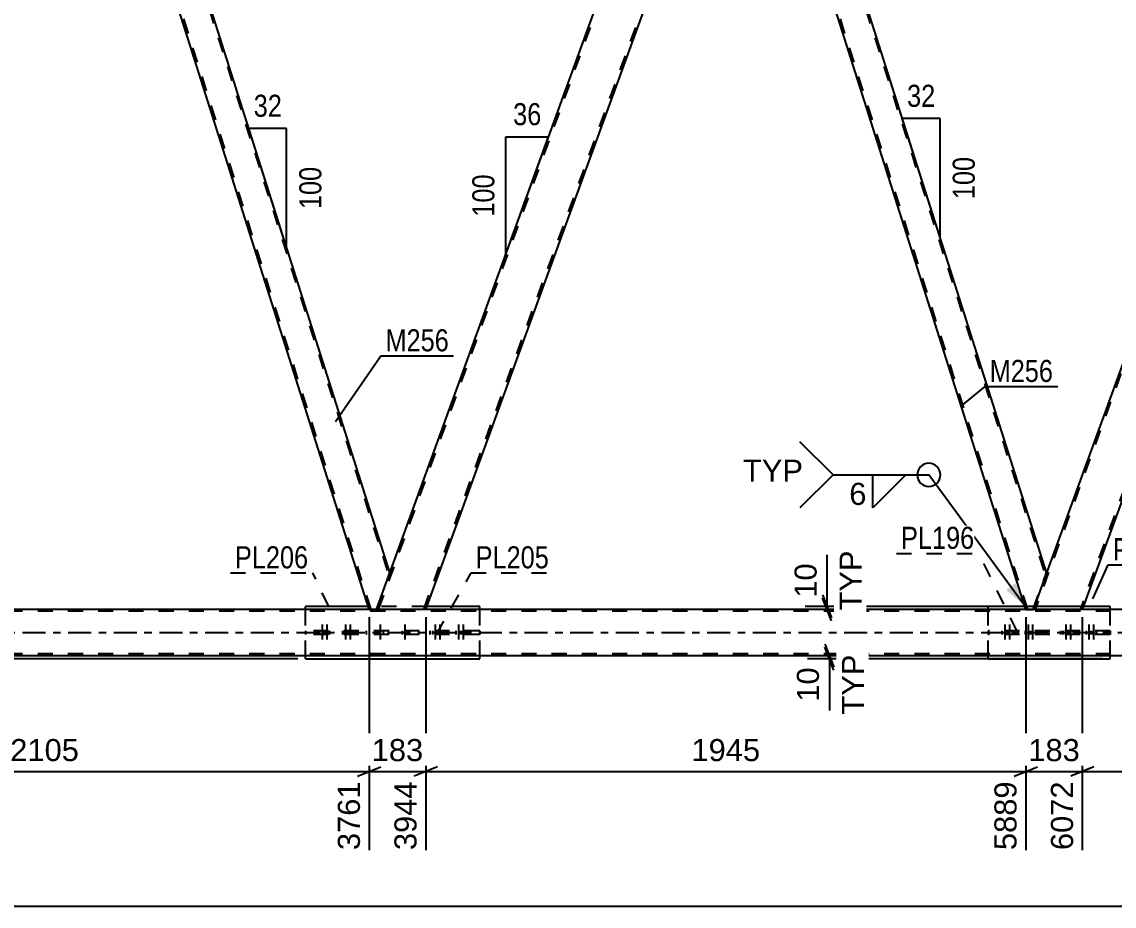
# Model space of a CAD drawing. Header units: millimetres. Extents: x -136 to 705, y -401 to 193.
# Drawn here: x -8.1 to 133.6, y -160.5 to -45.8 of the extents above; entities that cross this region are included whole.
import ezdxf

# ---------------------------------------------------------------- set-up
doc = ezdxf.new("R2010")
doc.units = ezdxf.units.MM
doc.linetypes.add('DXK_LINE_DOT2', pattern=[3.9198, 1.9599, -1.9599])
doc.linetypes.add('DXK_LINE_DOT3', pattern=[5.9187, 2.979, -0.9799, 0.9799, -0.9799])
doc.styles.add('Arial', font='ARIAL.TTF', dxfattribs={"height": 0.2})
doc.styles.add('Arial Narrow', font='ARIALN.TTF', dxfattribs={"height": 0.2})

# ---------------------------------------------------------------- blocks, each defined once
blk = doc.blocks.new('Part-318887035-2619 - 2597')
at = {"color": 7, "linetype": 'DXK_LINE_DOT2'}
for p, q in [((2.49, -3), (0.76, -7.77)), ((3.44, -3), (2.49, -3)), ((3.19, -3), (39.53, -117.6)), ((37.23, -122), (0.89, -7.4)), ((37.93, -122), (39.67, -117.23)), ((36.98, -122), (37.93, -122))]:
    blk.add_line(p, q, dxfattribs=at)
at = {"color": 2, "linetype": 'Continuous'}
for p, q in [((39.67, -117.23), (3.44, -3)), ((36.98, -122), (0.76, -7.77))]:
    blk.add_line(p, q, dxfattribs=at)
blk = doc.blocks.new('Part-318887035-2634 - 2597')
at = {"color": 2, "linetype": 'Continuous'}
for p, q in [((37.93, -122), (81.24, -3)), ((44.32, -122), (87.63, -3)), ((81.24, -3), (87.63, -3)), ((44.28, -122), (37.93, -122)), ((44.32, -122), (44.28, -122))]:
    blk.add_line(p, q, dxfattribs=at)
at = {"color": 7, "linetype": 'DXK_LINE_DOT2'}
for p, q in [((38.19, -122), (81.5, -3)), ((44.06, -122), (87.37, -3))]:
    blk.add_line(p, q, dxfattribs=at)
blk = doc.blocks.new('Bolt-318887035-2684 - 2597')
at = {"color": 1, "linetype": 'DXK_LINE_DOT2'}
for p, q in [((38.42, -123.96), (38.42, -126.96)), ((38.42, -123.96), (38.42, -126.96)), ((41.62, -123.96), (41.62, -126.96)), ((41.62, -123.96), (41.62, -126.96)), ((38.06, -124.76), (38.06, -125.24)), ((38.06, -124.76), (38.06, -125.24)), ((38.78, -124.76), (38.78, -125.24)), ((38.78, -124.76), (38.78, -125.24)), ((41.26, -124.76), (41.26, -125.24)), ((41.26, -124.76), (41.26, -125.24)), ((41.98, -124.76), (41.98, -125.24)), ((41.98, -124.76), (41.98, -125.24))]:
    blk.add_line(p, q, dxfattribs=at)
blk = doc.blocks.new('Part-318887035-2689 - 2597')
at = {"color": 2, "linetype": 'Continuous'}
for p, q in [((166.38, -3), (123.06, -122)), ((172.76, -3), (129.45, -122)), ((166.38, -3), (172.76, -3)), ((129.41, -122), (123.06, -122)), ((129.45, -122), (129.41, -122))]:
    blk.add_line(p, q, dxfattribs=at)
at = {"color": 7, "linetype": 'DXK_LINE_DOT2'}
for p, q in [((166.63, -3), (123.32, -122)), ((172.51, -3), (129.19, -122))]:
    blk.add_line(p, q, dxfattribs=at)
blk = doc.blocks.new('Bolt-318887035-2695 - 2597')
at = {"color": 1, "linetype": 'DXK_LINE_DOT2'}
for p, q in [((30.88, -123.96), (30.88, -126.96)), ((31.48, -123.96), (31.48, -126.96)), ((33.9, -123.96), (33.9, -126.96)), ((34.5, -123.96), (34.5, -126.96)), ((30.52, -124.76), (30.52, -125.24)), ((31.12, -124.76), (31.12, -125.24)), ((31.24, -124.76), (31.24, -125.24)), ((31.84, -124.76), (31.84, -125.24)), ((33.54, -124.76), (33.54, -125.24)), ((34.14, -124.76), (34.14, -125.24)), ((34.26, -124.76), (34.26, -125.24)), ((34.86, -124.76), (34.86, -125.24))]:
    blk.add_line(p, q, dxfattribs=at)
blk = doc.blocks.new('Part-318887035-2770 - 2597')
at = {"color": 2, "linetype": 'Continuous'}
for p, q in [((36.85, -121.6), (28.72, -121.6)), ((28.72, -122), (28.72, -121.6)), ((51.32, -121.6), (44.46, -121.6)), ((51.32, -122), (51.32, -121.6)), ((28.72, -128.4), (28.72, -128)), ((28.72, -128.4), (51.32, -128.4)), ((51.32, -128.4), (51.32, -128))]:
    blk.add_line(p, q, dxfattribs=at)
at = {"color": 7, "linetype": 'DXK_LINE_DOT2'}
for p, q in [((44.46, -121.6), (36.85, -121.6)), ((28.72, -128), (28.72, -122)), ((51.32, -128), (51.32, -122))]:
    blk.add_line(p, q, dxfattribs=at)
blk = doc.blocks.new('Bolt-318887035-2781 - 2597')
at = {"color": 1, "linetype": 'DXK_LINE_DOT2'}
for p, q in [((119.39, -123.96), (119.39, -126.96)), ((119.99, -123.96), (119.99, -126.96)), ((122.41, -123.96), (122.41, -126.96)), ((123.01, -123.96), (123.01, -126.96)), ((119.03, -124.76), (119.03, -125.24)), ((119.63, -124.76), (119.63, -125.24)), ((119.75, -124.76), (119.75, -125.24)), ((120.35, -124.76), (120.35, -125.24)), ((122.05, -124.76), (122.05, -125.24)), ((122.65, -124.76), (122.65, -125.24)), ((122.77, -124.76), (122.77, -125.24)), ((123.37, -124.76), (123.37, -125.24))]:
    blk.add_line(p, q, dxfattribs=at)
blk = doc.blocks.new('Part-318887035-3244 - 2597')
at = {"color": 2, "linetype": 'Continuous'}
for p, q in [((121.99, -121.6), (117.23, -121.6)), ((117.23, -122), (117.23, -121.6)), ((133.08, -121.6), (129.59, -121.6)), ((133.08, -122), (133.08, -121.6)), ((117.23, -128.4), (117.23, -128)), ((117.23, -128.4), (133.08, -128.4)), ((133.08, -128.4), (133.08, -128))]:
    blk.add_line(p, q, dxfattribs=at)
at = {"color": 7, "linetype": 'DXK_LINE_DOT2'}
for p, q in [((129.59, -121.6), (121.99, -121.6)), ((117.23, -128), (117.23, -122)), ((133.08, -128), (133.08, -122))]:
    blk.add_line(p, q, dxfattribs=at)
blk = doc.blocks.new('Part-318887035-3216 - 2597')
at = {"color": 7, "linetype": 'DXK_LINE_DOT2'}
for p, q in [((619.21, -122.24), (-61.24, -122.24)), ((619.21, -122), (-47.2, -122)), ((44.32, -122), (37.93, -122)), ((129.45, -122), (123.06, -122)), ((619.21, -127.76), (-61.24, -127.76))]:
    blk.add_line(p, q, dxfattribs=at)
at = {"color": 2, "linetype": 'Continuous'}
for p, q in [((37.93, -122), (-40.82, -122)), ((123.06, -122), (44.32, -122)), ((208.2, -122), (129.45, -122)), ((615.21, -128), (-61.24, -128))]:
    blk.add_line(p, q, dxfattribs=at)
at = {"color": 7, "linetype": 'DXK_LINE_DOT3'}
blk.add_line((-61.24, -125), (629.21, -125), dxfattribs=at)
blk = doc.blocks.new('Bolt-318887035-3171 - 2597')
at = {"color": 1, "linetype": 'DXK_LINE_DOT2'}
for p, q in [((127.3, -123.96), (127.3, -126.96)), ((127.9, -123.96), (127.9, -126.96)), ((130.31, -123.96), (130.31, -126.96)), ((130.92, -123.96), (130.92, -126.96)), ((126.94, -124.76), (126.94, -125.24)), ((127.54, -124.76), (127.54, -125.24)), ((127.66, -124.76), (127.66, -125.24)), ((128.26, -124.76), (128.26, -125.24)), ((129.95, -124.76), (129.95, -125.24)), ((130.56, -124.76), (130.56, -125.24)), ((130.67, -124.76), (130.67, -125.24)), ((131.28, -124.76), (131.28, -125.24))]:
    blk.add_line(p, q, dxfattribs=at)
blk = doc.blocks.new('Bolt-318887035-3147 - 2597')
at = {"color": 1, "linetype": 'DXK_LINE_DOT2'}
for p, q in [((45.54, -123.96), (45.54, -126.96)), ((46.14, -123.96), (46.14, -126.96)), ((48.56, -123.96), (48.56, -126.96)), ((49.16, -123.96), (49.16, -126.96)), ((45.18, -124.76), (45.18, -125.24)), ((45.78, -124.76), (45.78, -125.24)), ((45.9, -124.76), (45.9, -125.24)), ((46.5, -124.76), (46.5, -125.24)), ((48.2, -124.76), (48.2, -125.24)), ((48.8, -124.76), (48.8, -125.24)), ((48.92, -124.76), (48.92, -125.24)), ((49.52, -124.76), (49.52, -125.24))]:
    blk.add_line(p, q, dxfattribs=at)
blk = doc.blocks.new('Part-318887035-3080 - 2597')
at = {"color": 7, "linetype": 'DXK_LINE_DOT2'}
for p, q in [((87.63, -3), (85.89, -7.77)), ((88.58, -3), (87.63, -3)), ((88.32, -3), (124.67, -117.6)), ((122.37, -122), (86.03, -7.4)), ((123.06, -122), (124.8, -117.23)), ((122.12, -122), (123.06, -122))]:
    blk.add_line(p, q, dxfattribs=at)
at = {"color": 2, "linetype": 'Continuous'}
for p, q in [((124.8, -117.23), (88.58, -3)), ((122.12, -122), (85.89, -7.77))]:
    blk.add_line(p, q, dxfattribs=at)
blk = doc.blocks.new('Part-318887035-3085 - 2597')
at = {"color": 2, "linetype": 'Continuous'}
for p, q in [((-47.2, -122), (-3.89, -3)), ((-40.82, -122), (2.49, -3)), ((-3.89, -3), (2.49, -3)), ((-46.69, -122), (-47.2, -122)), ((-46.69, -122), (-40.82, -122))]:
    blk.add_line(p, q, dxfattribs=at)
at = {"color": 7, "linetype": 'DXK_LINE_DOT2'}
for p, q in [((-46.95, -122), (-3.64, -3)), ((-41.07, -122), (2.24, -3)), ((-47.2, -122), (-47.17, -122)), ((-47.17, -122), (-47.05, -122))]:
    blk.add_line(p, q, dxfattribs=at)
blk = doc.blocks.new('Part-318887035-3146 - 2597')
at = {"color": 7, "linetype": 'DXK_LINE_DOT2'}
for p, q in [((51.32, -124.76), (28.72, -124.76)), ((28.72, -124.76), (28.72, -125.24)), ((51.32, -125.24), (28.72, -125.24)), ((35.13, -124.76), (35.13, -125.24)), ((36.62, -125.24), (36.62, -124.76)), ((43.42, -125.24), (43.42, -124.76)), ((44.91, -125.24), (44.91, -124.76)), ((51.32, -124.76), (51.32, -125.24))]:
    blk.add_line(p, q, dxfattribs=at)
blk = doc.blocks.new('Part-318887035-3170 - 2597')
at = {"color": 7, "linetype": 'DXK_LINE_DOT2'}
for p, q in [((133.08, -124.76), (117.23, -124.76)), ((117.23, -124.76), (117.23, -125.24)), ((133.08, -125.24), (117.23, -125.24)), ((123.64, -124.76), (123.64, -125.24)), ((126.67, -125.24), (126.67, -124.76)), ((133.08, -124.76), (133.08, -125.24))]:
    blk.add_line(p, q, dxfattribs=at)
blk = doc.blocks.new('StraightDimension-318887035-3886 - 2597')
at = {"color": 7, "linetype": 'Continuous'}
for p, q in [((96.05, -126.5), (97.25, -129.5)), ((97.25, -129.9), (96.05, -126.9)), ((132.08, -128), (93.8, -128)), ((132.08, -128.4), (93.8, -128.4)), ((96.65, -128.4), (96.65, -128)), ((96.65, -128.4), (96.65, -135.1)), ((96.65, -128.4), (96.65, -135.1))]:
    blk.add_line(p, q, dxfattribs=at)
at = {"color": 0, "linetype": 'Continuous'}
blk.add_wipeout([(101.75, -127.26), (97.55, -127.26), (97.55, -136.24), (101.75, -136.24)], dxfattribs=at)
at = {"color": 0}
blk.add_wipeout([(95.9, -128.93), (91.7, -128.93), (91.7, -134.57), (95.9, -134.57)], dxfattribs=at)
at = {"color": 3, "linetype": 'Continuous', "style": 'Arial'}
blk.add_text('TYP', height=2.865, rotation=90.0002, dxfattribs=at).set_placement((101.15, -135.64))
at = {"color": 3, "style": 'Arial'}
blk.add_text('10', height=2.865, rotation=90.0002, dxfattribs=at).set_placement((95.3, -133.97))
blk = doc.blocks.new('StraightDimension-318887035-3860 - 2597')
at = {"color": 7, "linetype": 'Continuous'}
for p, q in [((-97.66, 16.62), (-98.86, 19.62)), ((-40.13, 18.12), (-101.11, 18.12)), ((-98.26, -128.4), (-98.26, 18.12)), ((-98.86, -126.9), (-97.66, -129.9)), ((27.72, -128.4), (-101.11, -128.4))]:
    blk.add_line(p, q, dxfattribs=at)
at = {"color": 0}
blk.add_wipeout([(-99.01, -50.88), (-103.21, -50.88), (-103.21, -59.4), (-99.01, -59.4)], dxfattribs=at)
at = {"color": 3, "style": 'Arial Narrow'}
blk.add_text('3663', height=2.863, rotation=90.0002, dxfattribs=at).set_placement((-99.61, -58.8))
blk = doc.blocks.new('StraightDimension-318887035-3827 - 2597')
at = {"color": 7, "linetype": 'Continuous'}
blk.add_line((-74.14, -160.49), (662.14, -160.49), dxfattribs=at)
blk = doc.blocks.new('StraightDimension-318887035-4161 - 2597')
at = {"color": 7, "linetype": 'Continuous'}
for p, q in [((129.45, -123), (129.45, -153.22)), ((207.25, -123), (207.25, -153.22)), ((130.95, -142.43), (127.95, -143.63)), ((129.45, -143.03), (207.25, -143.03)), ((205.75, -143.63), (208.75, -142.43))]:
    blk.add_line(p, q, dxfattribs=at)
at = {"color": 0}
blk.add_wipeout([(173.4, -142.28), (173.4, -138.08), (163.3, -138.08), (163.3, -142.28)], dxfattribs=at)
at = {"color": 3, "style": 'Arial'}
blk.add_text('1945', height=2.865, dxfattribs=at).set_placement((163.9, -141.68))
at = {"color": 0, "linetype": 'Continuous'}
blk.add_wipeout([(206.65, -143.73), (202.45, -143.73), (202.45, -153.82), (206.65, -153.82)], dxfattribs=at)
at = {"color": 3, "linetype": 'Continuous', "style": 'Arial'}
blk.add_text('8017', height=2.865, rotation=90.0002, dxfattribs=at).set_placement((206.05, -153.22))
blk = doc.blocks.new('StraightDimension-318887035-4142 - 2597')
at = {"color": 7, "linetype": 'Continuous'}
for p, q in [((44.32, -123), (44.32, -153.22)), ((122.12, -123), (122.12, -153.22)), ((45.82, -142.43), (42.82, -143.63)), ((44.32, -143.03), (122.12, -143.03)), ((120.62, -143.63), (123.62, -142.43))]:
    blk.add_line(p, q, dxfattribs=at)
at = {"color": 0}
blk.add_wipeout([(88.26, -142.28), (88.26, -138.08), (78.17, -138.08), (78.17, -142.28)], dxfattribs=at)
at = {"color": 3, "style": 'Arial'}
blk.add_text('1945', height=2.865, dxfattribs=at).set_placement((78.77, -141.68))
at = {"color": 0, "linetype": 'Continuous'}
blk.add_wipeout([(121.52, -143.73), (117.32, -143.73), (117.32, -153.82), (121.52, -153.82)], dxfattribs=at)
at = {"color": 3, "linetype": 'Continuous', "style": 'Arial'}
blk.add_text('5889', height=2.865, rotation=90.0002, dxfattribs=at).set_placement((120.92, -153.22))
blk = doc.blocks.new('StraightDimension-318887035-4104 - 2597')
at = {"color": 7, "linetype": 'Continuous'}
for p, q in [((-47.2, -123), (-47.2, -153.22)), ((36.98, -123), (36.98, -153.22)), ((-45.7, -142.43), (-48.7, -143.63)), ((-47.2, -143.03), (36.98, -143.03)), ((35.48, -143.63), (38.48, -142.43))]:
    blk.add_line(p, q, dxfattribs=at)
at = {"color": 0}
blk.add_wipeout([(-0.06, -142.28), (-0.06, -138.08), (-10.16, -138.08), (-10.16, -142.28)], dxfattribs=at)
at = {"color": 3, "style": 'Arial'}
blk.add_text('2105', height=2.865, dxfattribs=at).set_placement((-9.56, -141.68))
at = {"color": 0, "linetype": 'Continuous'}
blk.add_wipeout([(36.38, -143.73), (32.18, -143.73), (32.18, -153.82), (36.38, -153.82)], dxfattribs=at)
at = {"color": 3, "linetype": 'Continuous', "style": 'Arial'}
blk.add_text('3761', height=2.865, rotation=90.0002, dxfattribs=at).set_placement((35.78, -153.22))
blk = doc.blocks.new('StraightDimension-318887035-3364 - 2597')
at = {"color": 7, "linetype": 'Continuous'}
for p, q in [((96.35, -121.6), (96.35, -114.9)), ((96.35, -121.6), (96.35, -114.9)), ((95.75, -120.1), (96.95, -123.1)), ((132.08, -121.6), (93.5, -121.6)), ((96.95, -123.5), (95.75, -120.5)), ((96.35, -122), (96.35, -121.6)), ((132.08, -122), (93.5, -122))]:
    blk.add_line(p, q, dxfattribs=at)
at = {"color": 0, "linetype": 'Continuous'}
blk.add_wipeout([(101.45, -113.76), (97.25, -113.76), (97.25, -122.74), (101.45, -122.74)], dxfattribs=at)
at = {"color": 0}
blk.add_wipeout([(95.6, -115.43), (91.4, -115.43), (91.4, -121.08), (95.6, -121.08)], dxfattribs=at)
at = {"color": 3, "linetype": 'Continuous', "style": 'Arial'}
blk.add_text('TYP', height=2.865, rotation=90.0002, dxfattribs=at).set_placement((100.85, -122.14))
at = {"color": 3, "style": 'Arial'}
blk.add_text('10', height=2.865, rotation=90.0002, dxfattribs=at).set_placement((95, -120.48))
blk = doc.blocks.new('StraightDimension-318887035-4123 - 2597')
at = {"color": 7, "linetype": 'Continuous'}
for p, q in [((36.98, -123), (36.98, -153.22)), ((44.32, -123), (44.32, -153.22)), ((35.48, -143.63), (38.48, -142.43)), ((36.98, -143.03), (44.32, -143.03)), ((45.82, -142.43), (42.82, -143.63))]:
    blk.add_line(p, q, dxfattribs=at)
at = {"color": 0}
blk.add_wipeout([(44.58, -142.28), (44.58, -138.08), (36.71, -138.08), (36.71, -142.28)], dxfattribs=at)
at = {"color": 0, "linetype": 'Continuous'}
blk.add_wipeout([(43.72, -143.73), (39.52, -143.73), (39.52, -153.82), (43.72, -153.82)], dxfattribs=at)
at = {"color": 3, "style": 'Arial'}
blk.add_text('183', height=2.865, dxfattribs=at).set_placement((37.31, -141.68))
at = {"color": 3, "linetype": 'Continuous', "style": 'Arial'}
blk.add_text('3944', height=2.865, rotation=90.0002, dxfattribs=at).set_placement((43.12, -153.22))
blk = doc.blocks.new('StraightDimension-318887035-4294 - 2597')
at = {"color": 7, "linetype": 'Continuous'}
for p, q in [((122.12, -123), (122.12, -153.22)), ((129.45, -123), (129.45, -153.22)), ((120.62, -143.63), (123.62, -142.43)), ((122.12, -143.03), (129.45, -143.03)), ((130.95, -142.43), (127.95, -143.63))]:
    blk.add_line(p, q, dxfattribs=at)
at = {"color": 0}
blk.add_wipeout([(129.72, -142.28), (129.72, -138.08), (121.85, -138.08), (121.85, -142.28)], dxfattribs=at)
at = {"color": 0, "linetype": 'Continuous'}
blk.add_wipeout([(128.85, -143.73), (124.65, -143.73), (124.65, -153.82), (128.85, -153.82)], dxfattribs=at)
at = {"color": 3, "style": 'Arial'}
blk.add_text('183', height=2.865, dxfattribs=at).set_placement((122.45, -141.68))
at = {"color": 3, "linetype": 'Continuous', "style": 'Arial'}
blk.add_text('6072', height=2.865, rotation=90.0002, dxfattribs=at).set_placement((128.25, -153.22))
blk = doc.blocks.new('AngleDimension-318887035-8918 - 2597')
at = {"color": 7, "linetype": 'Continuous'}
for p, q in [((26.28, -59.59), (21.39, -59.59)), ((26.28, -75.04), (21.39, -59.59)), ((26.28, -75.04), (26.28, -59.59)), ((26.51, -75.74), (26.28, -75.04))]:
    blk.add_line(p, q, dxfattribs=at)
at = {"color": 0}
for points in [[(26.26, -58.69), (26.26, -54.49), (21.41, -54.49), (21.41, -58.69)], [(31.38, -63.97), (27.18, -63.97), (27.18, -70.66), (31.38, -70.66)]]:
    blk.add_wipeout(points, dxfattribs=at)
at = {"color": 3, "style": 'Arial Narrow'}
blk.add_text('32', height=2.863, dxfattribs=at).set_placement((22.01, -58.09))
blk.add_text('100', height=2.863, rotation=90.0002, dxfattribs=at).set_placement((30.78, -70.06))
blk = doc.blocks.new('AngleDimension-318887035-8933 - 2597')
at = {"color": 7, "linetype": 'Continuous'}
for p, q in [((54.71, -60.68), (60.25, -60.68)), ((54.71, -75.91), (60.25, -60.68)), ((54.71, -75.91), (54.71, -60.68)), ((57.25, -68.92), (60.25, -60.68))]:
    blk.add_line(p, q, dxfattribs=at)
at = {"color": 0}
for points in [[(59.91, -59.78), (59.91, -55.58), (55.05, -55.58), (55.05, -59.78)], [(53.81, -64.95), (49.61, -64.95), (49.61, -71.64), (53.81, -71.64)]]:
    blk.add_wipeout(points, dxfattribs=at)
at = {"color": 3, "style": 'Arial Narrow'}
blk.add_text('36', height=2.863, dxfattribs=at).set_placement((55.65, -59.18))
blk.add_text('100', height=2.863, rotation=90.0002, dxfattribs=at).set_placement((53.21, -71.04))
blk = doc.blocks.new('AngleDimension-318887035-8948 - 2597')
at = {"color": 7, "linetype": 'Continuous'}
for p, q in [((109.8, -69.93), (106.11, -58.3)), ((111.01, -58.3), (106.11, -58.3)), ((111.01, -73.74), (106.11, -58.3)), ((111.01, -73.74), (111.01, -58.3))]:
    blk.add_line(p, q, dxfattribs=at)
at = {"color": 0}
for points in [[(110.99, -57.4), (110.99, -53.2), (106.13, -53.2), (106.13, -57.4)], [(116.11, -62.68), (111.91, -62.68), (111.91, -69.37), (116.11, -69.37)]]:
    blk.add_wipeout(points, dxfattribs=at)
at = {"color": 3, "style": 'Arial Narrow'}
blk.add_text('32', height=2.863, dxfattribs=at).set_placement((106.73, -56.8))
blk.add_text('100', height=2.863, rotation=90.0002, dxfattribs=at).set_placement((115.51, -68.77))
blk = doc.blocks.new('Mark-318887035-2615 - 2597')
at = {"color": 0}
blk.add_wipeout([(47.32, -88.52), (47.32, -85.52), (39.1, -85.52), (39.1, -88.52)], dxfattribs=at)
blk.add_wipeout([(47.32, -88.52), (47.32, -85.52), (39.1, -85.52), (39.1, -88.52)], dxfattribs=at)
at = {"color": 30, "linetype": 'Continuous'}
for p, q in [((32.6, -97.63), (38.5, -89.12)), ((38.5, -89.12), (47.92, -89.12))]:
    blk.add_line(p, q, dxfattribs=at)
at = {"color": 3, "style": 'Arial Narrow'}
blk.add_text('M256', height=2.863, dxfattribs=at).set_placement((39.1, -88.52))
blk = doc.blocks.new('Mark-318887035-2766 - 2597')
at = {"color": 0}
blk.add_wipeout([(29.08, -116.67), (29.08, -113.67), (19.58, -113.67), (19.58, -116.67)], dxfattribs=at)
blk.add_wipeout([(29.08, -116.67), (29.08, -113.67), (19.58, -113.67), (19.58, -116.67)], dxfattribs=at)
at = {"color": 30, "linetype": 'DXK_LINE_DOT2'}
for p in [(18.98, -117.27), (31.74, -121.6)]:
    blk.add_line(p, (29.68, -117.27), dxfattribs=at)
at = {"color": 3, "style": 'Arial Narrow'}
blk.add_text('PL206', height=2.863, dxfattribs=at).set_placement((19.58, -116.67))
blk = doc.blocks.new('WeldMark-318887035-4625 - 2597')
at = {"linetype": 'Continuous'}
blk.add_hatch(color=30, dxfattribs=at).paths.add_polyline_path([(120.78, -118.6), (121.95, -121.47), (119.57, -119.49)])
at = {"color": 3, "linetype": 'Continuous'}
for q in [(92.84, -100.26), (92.84, -108.83)]:
    blk.add_line((97.13, -104.54), q, dxfattribs=at)
at = {"color": 30, "linetype": 'Continuous'}
blk.add_line((121.95, -121.47), (109.55, -104.54), dxfattribs=at)
at = {"color": 3, "linetype": 'Continuous'}
for start, end in [(90, 270), (270, 90)]:
    blk.add_arc((109.55, -104.54), 1.5, start, end, dxfattribs=at)
at = {"color": 0}
blk.add_wipeout([(101.65, -108.64), (101.65, -105.24), (99.03, -105.24), (99.03, -108.64)], dxfattribs=at)
at = {"color": 30, "linetype": 'Continuous'}
blk.add_line((97.13, -104.54), (109.55, -104.54), dxfattribs=at)
at = {"color": 3, "linetype": 'Continuous'}
for p, q in [((102.31, -104.54), (106.59, -104.54)), ((106.59, -104.54), (102.31, -108.83)), ((102.31, -108.83), (102.31, -104.54))]:
    blk.add_line(p, q, dxfattribs=at)
at = {"color": 3, "style": 'Arial'}
blk.add_text('6', height=2.87, dxfattribs=at).set_placement((99.23, -108.44))
at = {"color": 0, "linetype": 'Continuous'}
blk.add_wipeout([(93.23, -105.44), (93.23, -102.44), (85.45, -102.44), (85.45, -105.44)], dxfattribs=at)
blk.add_wipeout([(93.23, -105.44), (93.23, -102.44), (85.45, -102.44), (85.45, -105.44)], dxfattribs=at)
at = {"color": 3, "linetype": 'Continuous', "style": 'Arial'}
blk.add_text('TYP', height=2.865, dxfattribs=at).set_placement((85.45, -105.44))
blk = doc.blocks.new('Mark-318887035-3076 - 2597')
at = {"color": 0}
blk.add_wipeout([(125.66, -92.49), (125.66, -89.49), (117.44, -89.49), (117.44, -92.49)], dxfattribs=at)
blk.add_wipeout([(125.66, -92.49), (125.66, -89.49), (117.44, -89.49), (117.44, -92.49)], dxfattribs=at)
at = {"color": 30, "linetype": 'Continuous'}
for p, q in [((113.76, -95.65), (116.84, -93.09)), ((116.84, -93.09), (126.26, -93.09))]:
    blk.add_line(p, q, dxfattribs=at)
at = {"color": 3, "style": 'Arial Narrow'}
blk.add_text('M256', height=2.863, dxfattribs=at).set_placement((117.44, -92.49))
blk = doc.blocks.new('Mark-318887035-3142 - 2597')
at = {"color": 0}
blk.add_wipeout([(60.3, -116.67), (60.3, -113.67), (50.79, -113.67), (50.79, -116.67)], dxfattribs=at)
blk.add_wipeout([(60.3, -116.67), (60.3, -113.67), (50.79, -113.67), (50.79, -116.67)], dxfattribs=at)
at = {"color": 30, "linetype": 'DXK_LINE_DOT2'}
for p, q in [((45.71, -125.24), (50.19, -117.27)), ((50.19, -117.27), (60.9, -117.27))]:
    blk.add_line(p, q, dxfattribs=at)
at = {"color": 3, "style": 'Arial Narrow'}
blk.add_text('PL205', height=2.863, dxfattribs=at).set_placement((50.79, -116.67))
blk = doc.blocks.new('Mark-318887035-3166 - 2597')
at = {"color": 0}
blk.add_wipeout([(115.45, -114.14), (115.45, -111.14), (105.95, -111.14), (105.95, -114.14)], dxfattribs=at)
blk.add_wipeout([(115.45, -114.14), (115.45, -111.14), (105.95, -111.14), (105.95, -114.14)], dxfattribs=at)
at = {"color": 30, "linetype": 'DXK_LINE_DOT2'}
for p in [(105.35, -114.74), (121, -124.83)]:
    blk.add_line(p, (116.05, -114.74), dxfattribs=at)
at = {"color": 3, "style": 'Arial Narrow'}
blk.add_text('PL196', height=2.863, dxfattribs=at).set_placement((105.95, -114.14))
blk = doc.blocks.new('Mark-318887035-3259 - 2597')
at = {"color": 0, "linetype": 'Continuous'}
blk.add_wipeout([(142.91, -115.61), (142.91, -112.61), (133.4, -112.61), (133.4, -115.61)], dxfattribs=at)
blk.add_wipeout([(142.91, -115.61), (142.91, -112.61), (133.4, -112.61), (133.4, -115.61)], dxfattribs=at)
at = {"color": 30, "linetype": 'Continuous'}
for p, q in [((130.82, -120.62), (132.8, -116.21)), ((132.8, -116.21), (143.51, -116.21))]:
    blk.add_line(p, q, dxfattribs=at)
at = {"color": 3, "linetype": 'Continuous', "style": 'Arial Narrow'}
blk.add_text('PL197', height=2.863, dxfattribs=at).set_placement((133.4, -115.61))

msp = doc.modelspace()

# ---------------------------------------------------------------- block references
for name in ['Part-318887035-3085 - 2597', 'Part-318887035-2619 - 2597', 'Part-318887035-2634 - 2597', 'Part-318887035-3080 - 2597', 'Part-318887035-2689 - 2597', 'Part-318887035-2770 - 2597', 'Part-318887035-3244 - 2597', 'Part-318887035-3216 - 2597', 'Bolt-318887035-2695 - 2597', 'Bolt-318887035-2684 - 2597', 'Bolt-318887035-3147 - 2597', 'Bolt-318887035-2781 - 2597', 'Bolt-318887035-3171 - 2597', 'Part-318887035-3146 - 2597', 'Part-318887035-3170 - 2597']:
    msp.add_blockref(name, (0, 0))

# ---------------------------------------------------------------- next in the draw order: block references
for name in ['StraightDimension-318887035-3860 - 2597', 'StraightDimension-318887035-3886 - 2597']:
    msp.add_blockref(name, (0, 0))

# ---------------------------------------------------------------- next in the draw order: block references
msp.add_blockref('StraightDimension-318887035-3827 - 2597', (0, 0))

# ---------------------------------------------------------------- next in the draw order: block references
for name in ['AngleDimension-318887035-8948 - 2597', 'AngleDimension-318887035-8918 - 2597', 'AngleDimension-318887035-8933 - 2597', 'Mark-318887035-2615 - 2597', 'Mark-318887035-3076 - 2597', 'Mark-318887035-2766 - 2597', 'StraightDimension-318887035-4104 - 2597', 'StraightDimension-318887035-4142 - 2597', 'StraightDimension-318887035-4161 - 2597']:
    msp.add_blockref(name, (0, 0))

# ---------------------------------------------------------------- next in the draw order: block references
for name in ['StraightDimension-318887035-3364 - 2597', 'StraightDimension-318887035-4123 - 2597']:
    msp.add_blockref(name, (0, 0))

# ---------------------------------------------------------------- next in the draw order: block references
for name in ['WeldMark-318887035-4625 - 2597', 'Mark-318887035-3259 - 2597', 'Mark-318887035-3142 - 2597', 'StraightDimension-318887035-4294 - 2597']:
    msp.add_blockref(name, (0, 0))

# ---------------------------------------------------------------- next in the draw order: block references
msp.add_blockref('Mark-318887035-3166 - 2597', (0, 0))

doc.saveas('drawing.dxf')
